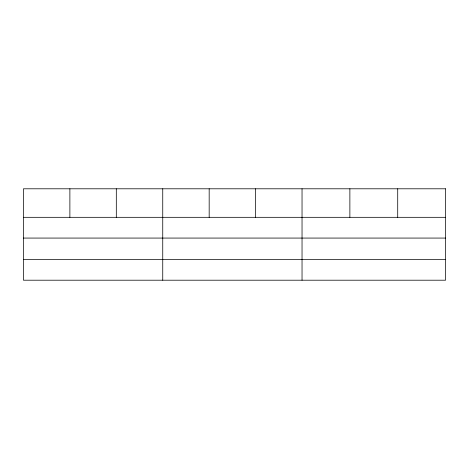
<?xml version="1.0" encoding="UTF-8"?>
<svg xmlns="http://www.w3.org/2000/svg" width="469" height="469" viewBox="0 0 469 469"><rect width="100%" height="100%" fill="white"/><g stroke="black" fill="none" stroke-linecap="round" stroke-linejoin="round"><path stroke-width="0.7" d="M23.45 217.317L445.55 217.317M23.45 238.07L445.55 238.07M23.45 259.451L445.55 259.451M397.712 188.796L397.712 217.317M349.874 188.796L349.874 217.317M302.036 188.796L302.036 280.204M255.605 188.796L255.605 217.317M209.174 188.796L209.174 217.317M162.743 188.796L162.743 280.204M116.312 188.796L116.312 217.317M69.881 188.796L69.881 217.317M445.55 188.796L23.45 188.796L23.45 280.204L445.55 280.204L445.55 188.796"/></g></svg>
